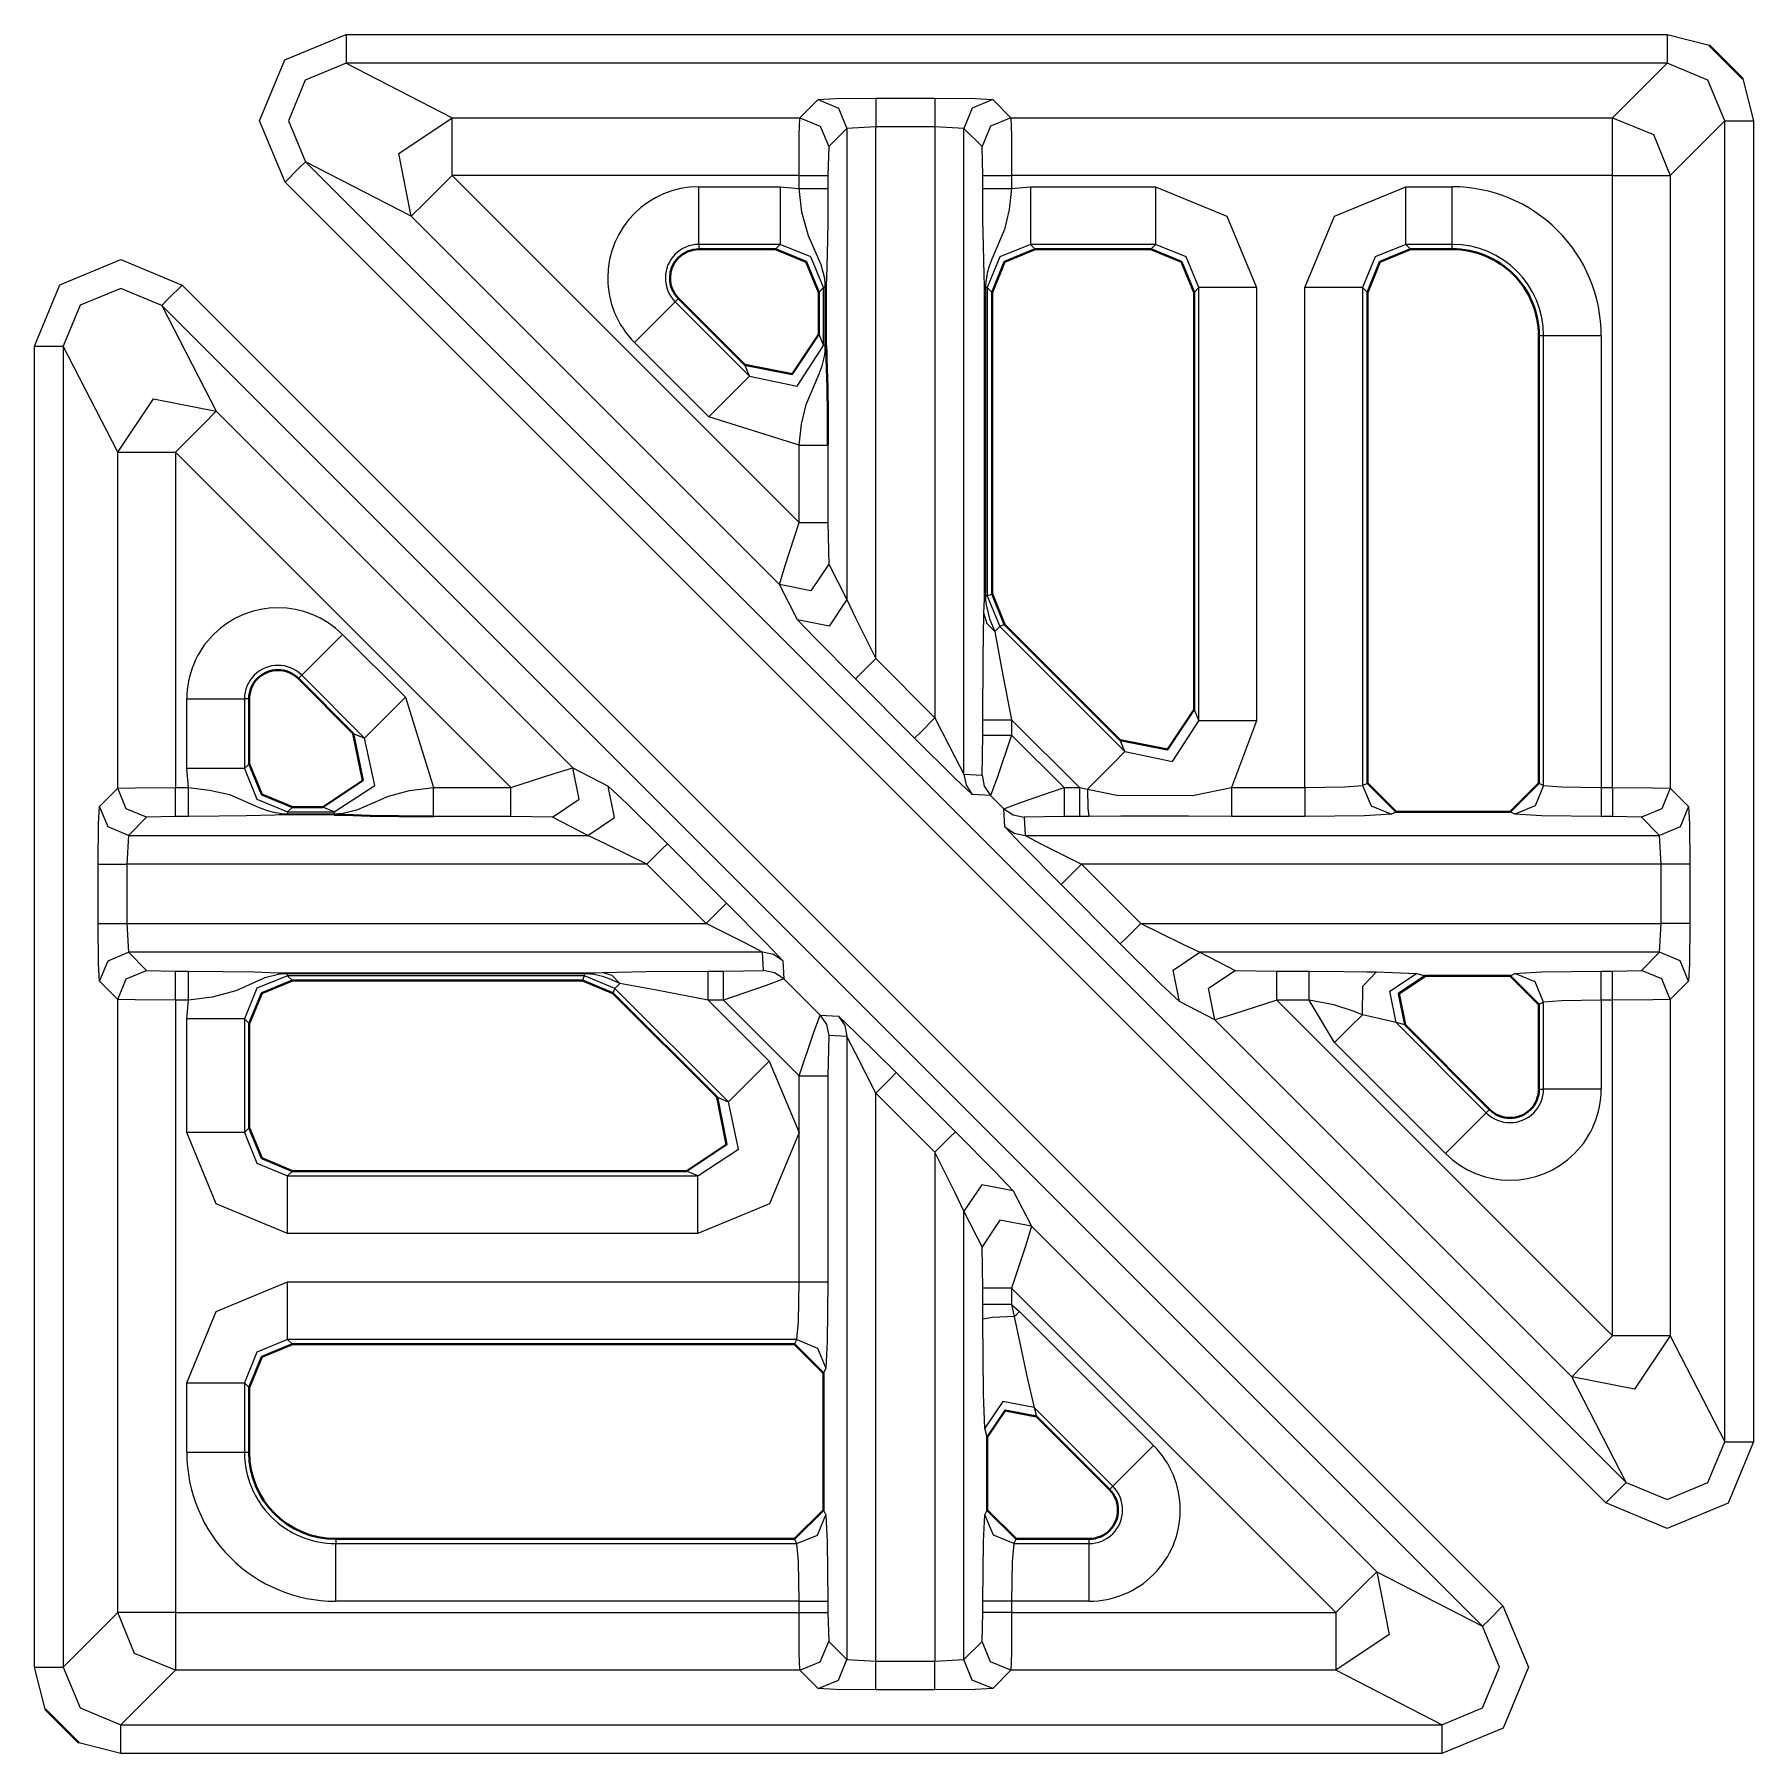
# Model space of a CAD drawing. Header units: millimetres. Extents: x 0 to 2941, y -405 to 1422.
# Drawn here: x 451.78 to 481.55, y 488.2 to 517.98 of the extents above; entities that cross this region are included whole.
import ezdxf

# ---------------------------------------------------------------- set-up
doc = ezdxf.new("R2010")
doc.units = ezdxf.units.MM
doc.layers.add('FINE', color=9, linetype='Continuous')
doc.layers.add('OUTLINE', color=7, linetype='Continuous')

msp = doc.modelspace()

# ---------------------------------------------------------------- linework, layer by layer
at = {"layer": 'FINE', "lineweight": 9}
for p, q in [((457.18, 517.477), (459.013, 516.534)), ((480.054, 517.477), (457.18, 517.477)), ((479.11, 516.534), (480.054, 517.477)), ((481.366, 517.205), (481.553, 516.478)), ((466.351, 516.874), (467.376, 516.874)), ((465.036, 516.534), (465.351, 516.849)), ((468.376, 516.849), (468.691, 516.534)), ((459.013, 516.534), (465.036, 516.534)), ((465.851, 516.349), (465.536, 516.034)), ((466.351, 516.375), (465.851, 516.349)), ((465.851, 516.349), (465.851, 508.192)), ((466.351, 507.169), (466.351, 516.375)), ((467.376, 516.375), (466.351, 516.375)), ((467.376, 516.375), (467.376, 506.143)), ((467.876, 516.349), (467.376, 516.375)), ((467.876, 505.167), (467.876, 516.349)), ((468.691, 516.534), (479.11, 516.534)), ((481.054, 516.478), (480.11, 515.534)), ((481.054, 493.604), (481.054, 516.478)), ((465.536, 516.034), (465.523, 515.534)), ((456.474, 515.77), (479.347, 492.898)), ((458.306, 514.827), (456.474, 515.77)), ((459.013, 515.534), (465.023, 509.524)), ((465.023, 515.534), (459.013, 515.534)), ((465.023, 515.308), (465.023, 515.534)), ((465.523, 515.534), (465.523, 515.308)), ((468.204, 515.308), (468.204, 515.534)), ((479.11, 515.534), (468.704, 515.534)), ((468.704, 515.534), (468.704, 515.308)), ((479.11, 504.934), (479.11, 515.534)), ((463.288, 515.338), (464.696, 515.338)), ((464.696, 515.338), (465.023, 515.308)), ((468.704, 515.308), (469.031, 515.338)), ((469.031, 515.338), (471.196, 515.338)), ((475.531, 515.338), (476.335, 515.338)), ((464.682, 508.451), (458.306, 514.827)), ((464.696, 514.34), (463.288, 514.34)), ((463.288, 514.34), (463.288, 514.259)), ((464.615, 514.259), (464.696, 514.34)), ((469.031, 514.34), (469.113, 514.259)), ((471.196, 514.34), (469.031, 514.34)), ((471.115, 514.259), (471.196, 514.34)), ((475.531, 514.34), (475.613, 514.259)), ((476.335, 514.34), (475.531, 514.34)), ((476.335, 514.259), (476.335, 514.34)), ((462.935, 513.405), (462.877, 513.347)), ((462.877, 513.347), (464.166, 512.058)), ((465.445, 513.591), (465.364, 513.51)), ((465.477, 512.588), (465.477, 513.591)), ((465.494, 513.591), (465.494, 512.588)), ((468.233, 508.252), (468.233, 513.591)), ((468.25, 513.591), (468.25, 508.252)), ((468.364, 513.51), (468.282, 513.591)), ((471.945, 513.591), (471.864, 513.51)), ((471.945, 506.088), (471.945, 513.591)), ((472.943, 513.591), (472.943, 506.088)), ((474.782, 513.591), (474.782, 504.971)), ((474.864, 513.51), (474.782, 513.591)), ((453.987, 513.283), (454.93, 511.451)), ((476.859, 490.41), (453.987, 513.283)), ((465.364, 512.784), (465.445, 512.588)), ((478.915, 512.758), (478.915, 504.934)), ((452.28, 512.577), (452.28, 489.703)), ((453.223, 510.744), (452.28, 512.577)), ((463.46, 511.352), (462.171, 512.641)), ((464.166, 512.058), (464.085, 512.255)), ((454.93, 511.451), (461.106, 505.275)), ((465.023, 510.865), (463.46, 511.352)), ((453.223, 504.921), (453.223, 510.744)), ((465.023, 509.524), (465.023, 510.865)), ((465.523, 510.865), (465.523, 509.524)), ((465.523, 509.524), (465.536, 508.805)), ((465.536, 508.805), (465.851, 508.192)), ((464.998, 507.839), (464.682, 508.451)), ((468.282, 508.252), (468.502, 507.723)), ((468.583, 507.757), (468.502, 507.723)), ((468.502, 507.723), (470.666, 505.558)), ((457.116, 507.586), (458.205, 506.497)), ((466.351, 507.169), (467.376, 506.143)), ((456.41, 506.88), (456.352, 506.822)), ((457.499, 505.791), (456.41, 506.88)), ((467.023, 505.789), (465.997, 506.815)), ((454.419, 505.261), (454.419, 506.469)), ((458.205, 506.497), (458.692, 504.934)), ((471.864, 506.284), (471.945, 506.088)), ((457.302, 505.872), (457.499, 505.791)), ((469.878, 504.934), (468.704, 506.108)), ((468.704, 506.108), (468.704, 505.843)), ((468.704, 505.843), (469.613, 504.934)), ((470.666, 505.558), (470.585, 505.755)), ((454.449, 504.934), (454.419, 505.261)), ((455.417, 505.261), (455.498, 505.342)), ((461.106, 505.275), (461.718, 504.959)), ((474.782, 504.971), (474.864, 505.012)), ((452.908, 504.606), (453.223, 504.921)), ((468.338, 504.796), (468.023, 504.814)), ((468.566, 504.568), (468.338, 504.796)), ((469.613, 504.934), (469.878, 504.934)), ((469.878, 504.934), (470.015, 504.907)), ((478.915, 504.934), (479.11, 504.934)), ((456.248, 504.593), (456.166, 504.512)), ((456.166, 504.48), (456.969, 504.48)), ((456.969, 504.463), (456.166, 504.463)), ((456.969, 504.512), (456.773, 504.593)), ((460.033, 504.434), (458.692, 504.434)), ((460.752, 504.421), (460.033, 504.434)), ((468.584, 504.252), (468.566, 504.568)), ((469.613, 504.434), (468.919, 504.421)), ((469.878, 504.434), (469.613, 504.434)), ((470.042, 504.434), (469.878, 504.434)), ((473.784, 504.434), (472.514, 504.434)), ((475.364, 504.512), (475.282, 504.472)), ((477.417, 504.472), (477.335, 504.512)), ((479.11, 504.434), (478.915, 504.434)), ((479.61, 504.422), (479.11, 504.434)), ((479.925, 504.106), (479.61, 504.422)), ((479.951, 503.606), (479.925, 504.106)), ((462.742, 503.96), (463.768, 502.934)), ((452.883, 502.581), (452.883, 503.606)), ((463.414, 502.581), (462.388, 503.606)), ((479.951, 503.606), (469.913, 503.606)), ((469.913, 503.606), (470.939, 502.581)), ((480.451, 503.606), (480.451, 502.581)), ((470.585, 502.227), (469.559, 503.253)), ((453.382, 502.581), (463.414, 502.581)), ((453.382, 502.581), (453.408, 502.081)), ((479.925, 502.081), (479.951, 502.581)), ((464.408, 501.766), (464.39, 502.081)), ((471.962, 502.081), (472.575, 501.766)), ((479.925, 502.081), (471.962, 502.081)), ((479.61, 501.765), (479.925, 502.081)), ((456.166, 501.724), (461.305, 501.724)), ((461.305, 501.707), (456.166, 501.707)), ((463.449, 501.753), (463.714, 501.753)), ((463.714, 501.753), (464.408, 501.766)), ((464.743, 501.934), (464.761, 501.619)), ((472.575, 501.766), (473.295, 501.753)), ((473.295, 501.753), (473.856, 501.753)), ((475.021, 501.742), (475.715, 501.715)), ((475.715, 501.715), (475.872, 501.674)), ((477.335, 501.674), (477.417, 501.715)), ((478.915, 501.753), (479.11, 501.753)), ((479.11, 501.753), (479.61, 501.765)), ((461.305, 501.675), (456.166, 501.675)), ((456.166, 501.675), (456.248, 501.593)), ((461.271, 501.593), (461.305, 501.675)), ((461.834, 501.455), (461.305, 501.675)), ((461.834, 501.455), (461.8, 501.374)), ((463.799, 499.491), (461.834, 501.455)), ((464.761, 501.619), (465.389, 500.991)), ((480.425, 501.581), (480.11, 501.266)), ((454.419, 500.926), (454.449, 501.253)), ((463.449, 501.253), (464.505, 500.197)), ((463.714, 501.253), (463.449, 501.253)), ((465.023, 499.944), (463.714, 501.253)), ((472.221, 500.912), (471.609, 501.227)), ((474.295, 500.517), (473.856, 501.253)), ((477.916, 501.216), (477.835, 501.175)), ((477.916, 499.712), (477.916, 501.216)), ((478.915, 501.253), (478.915, 499.712)), ((479.11, 501.253), (478.915, 501.253)), ((479.11, 495.437), (479.11, 501.253)), ((480.11, 501.266), (480.11, 495.437)), ((454.419, 498.961), (454.419, 500.926)), ((465.389, 500.991), (465.704, 500.973)), ((478.403, 494.73), (472.221, 500.912)), ((475.362, 500.863), (474.779, 501)), ((465.536, 500.638), (465.523, 499.944)), ((465.851, 500.62), (465.536, 500.638)), ((465.851, 500.62), (465.851, 489.832)), ((476.217, 498.595), (474.295, 500.517)), ((465.023, 496.373), (465.023, 499.944)), ((465.523, 499.944), (465.523, 496.373)), ((466.704, 499.998), (467.73, 498.972)), ((466.351, 489.806), (466.351, 499.644)), ((467.376, 498.618), (466.351, 499.644)), ((477.835, 499.712), (477.916, 499.712)), ((463.602, 499.572), (463.799, 499.491)), ((455.417, 498.961), (455.498, 499.042)), ((467.376, 498.618), (467.376, 489.806)), ((456.248, 498.293), (456.166, 498.212)), ((456.166, 498.212), (463.269, 498.212)), ((463.269, 498.212), (463.073, 498.293)), ((468.191, 496.982), (467.876, 497.595)), ((467.876, 489.832), (467.876, 497.595)), ((463.269, 497.213), (456.166, 497.213)), ((468.204, 496.263), (468.191, 496.982)), ((456.166, 496.373), (465.023, 496.373)), ((468.204, 495.984), (468.204, 496.263)), ((474.32, 490.647), (468.704, 496.263)), ((468.704, 496.263), (468.704, 495.984)), ((468.205, 495.726), (468.204, 495.984)), ((468.704, 495.984), (468.75, 495.771)), ((468.704, 495.984), (468.84, 495.862)), ((468.84, 495.862), (471.162, 493.54)), ((480.11, 495.437), (481.054, 493.604)), ((456.166, 495.375), (456.248, 495.293)), ((464.986, 495.375), (456.166, 495.375)), ((464.945, 495.293), (464.986, 495.375)), ((465.486, 494.876), (465.445, 494.793)), ((454.419, 493.422), (454.419, 494.626)), ((479.347, 492.898), (478.403, 494.73)), ((468.282, 493.685), (468.242, 493.842)), ((470.399, 492.776), (470.456, 492.833)), ((465.445, 492.422), (465.486, 492.34)), ((468.242, 492.34), (468.282, 492.422)), ((456.998, 491.922), (456.998, 491.841)), ((464.986, 491.841), (464.945, 491.922)), ((456.998, 491.841), (464.986, 491.841)), ((465.023, 490.842), (456.998, 490.842)), ((465.523, 490.842), (465.523, 490.647)), ((468.204, 490.647), (468.204, 490.842)), ((470.045, 490.842), (468.704, 490.842)), ((452.28, 489.703), (453.223, 490.647)), ((465.523, 490.647), (465.536, 490.147)), ((468.192, 490.147), (468.204, 490.647)), ((465.536, 490.147), (465.851, 489.832)), ((467.876, 489.832), (468.192, 490.147)), ((465.851, 489.832), (466.351, 489.806)), ((466.351, 489.806), (467.376, 489.806)), ((467.376, 489.806), (467.876, 489.832)), ((454.223, 489.647), (453.279, 488.704)), ((465.036, 489.647), (454.223, 489.647)), ((465.351, 489.332), (465.036, 489.647)), ((468.691, 489.647), (468.376, 489.332)), ((474.32, 489.647), (468.691, 489.647)), ((467.376, 489.306), (466.351, 489.306)), ((453.279, 488.204), (452.552, 488.391))]:
    msp.add_line(p, q, dxfattribs=at)
for points in [[(456.12, 515.417), (455.68, 516.478), (456.119, 517.538), (457.18, 517.977)], [(457.18, 517.977), (457.18, 517.628), (457.18, 517.477)], [(457.18, 517.977), (480.054, 517.977), (480.781, 517.789)], [(480.054, 517.977), (480.054, 517.628), (480.054, 517.477)], [(457.18, 517.477), (456.472, 517.185), (456.179, 516.478), (456.474, 515.77)], [(481.054, 516.478), (480.761, 517.185), (480.054, 517.477)], [(465.351, 516.849), (465.653, 516.867), (466.351, 516.874)], [(466.351, 516.874), (466.351, 516.723), (466.351, 516.375)], [(467.376, 516.874), (467.376, 516.723), (467.376, 516.375)], [(467.376, 516.874), (468.074, 516.867), (468.376, 516.849)], [(465.351, 516.849), (465.704, 516.702), (465.851, 516.349)], [(468.376, 516.849), (468.023, 516.702), (467.876, 516.349)], [(481.553, 516.478), (481.553, 493.604), (481.114, 492.543), (480.054, 492.104), (478.993, 492.544), (456.12, 515.417)], [(458.306, 514.827), (458.091, 515.916), (459.013, 516.534)], [(459.013, 515.534), (459.013, 516.232), (459.013, 516.534)], [(465.023, 515.534), (465.027, 516.232), (465.036, 516.534)], [(465.036, 516.534), (465.389, 516.387), (465.536, 516.034)], [(468.204, 515.534), (468.192, 516.034), (467.876, 516.349)], [(468.691, 516.534), (468.338, 516.387), (468.192, 516.034)], [(468.691, 516.534), (468.7, 516.232), (468.704, 515.534)], [(479.11, 515.534), (479.11, 516.232), (479.11, 516.534)], [(479.11, 516.534), (479.817, 516.241), (480.11, 515.534)], [(481.054, 516.478), (481.205, 516.478), (481.553, 516.478)], [(456.12, 515.417), (456.368, 515.665), (456.474, 515.77)], [(458.306, 514.827), (458.518, 515.039), (459.013, 515.534)], [(465.023, 515.534), (465.372, 515.534), (465.523, 515.534)], [(468.204, 515.534), (468.355, 515.534), (468.704, 515.534)], [(479.11, 515.534), (479.808, 515.534), (480.11, 515.534)], [(480.11, 515.534), (480.11, 504.921), (480.425, 504.606)], [(463.288, 514.34), (463.288, 514.65), (463.288, 515.338)], [(464.696, 515.338), (464.696, 514.65), (464.696, 514.34)], [(465.023, 515.308), (465.372, 515.308), (465.523, 515.308)], [(465.477, 513.591), (465.475, 513.661), (465.466, 513.748), (465.406, 513.987), (465.184, 514.487), (465.073, 514.901), (465.023, 515.308)], [(465.523, 515.308), (465.52, 514.716), (465.51, 514.168), (465.497, 513.76), (465.494, 513.652), (465.494, 513.618), (465.494, 513.591)], [(468.204, 515.308), (468.355, 515.308), (468.704, 515.308)], [(468.233, 513.591), (468.233, 513.603), (468.233, 513.63), (468.232, 513.69), (468.23, 513.739), (468.228, 513.813), (468.214, 514.307), (468.207, 514.778), (468.204, 515.308)], [(468.704, 515.308), (468.661, 514.944), (468.583, 514.601), (468.358, 514.083), (468.307, 513.946), (468.278, 513.84), (468.255, 513.694), (468.251, 513.624), (468.25, 513.591)], [(469.031, 515.338), (469.031, 514.65), (469.031, 514.34)], [(471.196, 515.338), (471.196, 514.65), (471.196, 514.34)], [(471.196, 515.338), (472.432, 514.827), (472.943, 513.591)], [(473.784, 504.934), (473.784, 513.591), (474.295, 514.827), (475.531, 515.338)], [(475.531, 514.34), (475.531, 514.65), (475.531, 515.338)], [(476.335, 514.34), (476.335, 514.65), (476.335, 515.338)], [(465.445, 513.591), (465.227, 514.122), (464.696, 514.34)], [(469.031, 514.34), (468.5, 514.122), (468.282, 513.591)], [(471.945, 513.591), (471.727, 514.122), (471.196, 514.34)], [(475.531, 514.34), (475, 514.122), (474.782, 513.591)], [(451.78, 512.577), (452.219, 513.638), (453.279, 514.077), (454.34, 513.637)], [(454.34, 513.637), (477.213, 490.764), (477.653, 489.703), (477.214, 488.643), (476.153, 488.204), (453.279, 488.204)], [(453.987, 513.283), (454.092, 513.389), (454.34, 513.637)], [(453.987, 513.283), (453.279, 513.577), (452.572, 513.285), (452.28, 512.577)], [(462.877, 513.347), (462.658, 513.128), (462.171, 512.641)], [(465.477, 512.588), (465.456, 512.588), (465.445, 512.588), (465.445, 513.591)], [(465.477, 513.591), (465.456, 513.591), (465.445, 513.591)], [(465.477, 513.591), (465.489, 513.591), (465.494, 513.591)], [(468.233, 513.591), (468.238, 513.591), (468.25, 513.591)], [(468.282, 513.591), (468.271, 513.591), (468.25, 513.591)], [(468.282, 513.591), (468.282, 508.252), (468.364, 508.286)], [(472.943, 513.591), (472.255, 513.591), (471.945, 513.591)], [(474.782, 513.591), (474.472, 513.591), (473.784, 513.591)], [(477.835, 505.012), (477.916, 504.971), (477.916, 512.758), (477.835, 512.758)], [(478.915, 512.758), (478.226, 512.758), (477.916, 512.758)], [(451.78, 512.577), (452.129, 512.577), (452.28, 512.577)], [(451.968, 488.976), (451.78, 489.703), (451.78, 512.577)], [(464.166, 512.058), (464.988, 511.883), (465.445, 512.588)], [(465.023, 510.865), (465.065, 511.228), (465.143, 511.57), (465.373, 512.098), (465.423, 512.237), (465.461, 512.397), (465.472, 512.479), (465.476, 512.551), (465.477, 512.588)], [(465.477, 512.588), (465.489, 512.588), (465.494, 512.588)], [(464.166, 512.058), (463.947, 511.839), (463.46, 511.352)], [(453.223, 510.744), (453.841, 511.666), (454.93, 511.451)], [(454.93, 511.451), (454.719, 511.239), (454.223, 510.744)], [(453.223, 510.744), (453.525, 510.744), (454.223, 510.744)], [(458.692, 504.934), (460.033, 504.934), (454.223, 510.744), (454.223, 504.934), (454.449, 504.934)], [(465.023, 510.865), (465.372, 510.865), (465.523, 510.865)], [(464.682, 508.451), (464.779, 508.778), (465.023, 509.524)], [(465.023, 509.524), (465.372, 509.524), (465.523, 509.524)], [(465.536, 508.805), (465.227, 508.343), (464.682, 508.451)], [(468.225, 507.946), (468.23, 508.085), (468.233, 508.192), (468.233, 508.226), (468.233, 508.252)], [(468.233, 508.252), (468.238, 508.252), (468.25, 508.252)], [(468.282, 508.252), (468.271, 508.252), (468.25, 508.252)], [(468.25, 508.252), (468.252, 508.182), (468.261, 508.096), (468.321, 507.858), (468.415, 507.636)], [(465.851, 508.192), (465.542, 507.731), (464.998, 507.839)], [(465.851, 508.192), (466.002, 507.874), (466.351, 507.169)], [(468.204, 506.108), (468.21, 507.182), (468.225, 507.946)], [(468.225, 507.946), (468.276, 507.774), (468.415, 507.636)], [(465.997, 506.815), (465.299, 507.52), (464.998, 507.839)], [(468.502, 507.723), (468.475, 507.697), (468.415, 507.636)], [(457.116, 507.586), (456.629, 507.099), (456.41, 506.88)], [(468.415, 507.636), (468.53, 507.002), (468.704, 506.108)], [(466.351, 507.169), (466.103, 506.921), (465.997, 506.815)], [(454.419, 506.469), (455.107, 506.469), (455.417, 506.469)], [(455.498, 506.469), (455.417, 506.469), (455.417, 505.261)], [(458.205, 506.497), (457.718, 506.01), (457.499, 505.791)], [(467.376, 506.143), (467.129, 505.895), (467.023, 505.789)], [(467.376, 506.143), (467.725, 505.452), (467.876, 505.167)], [(467.876, 505.167), (468.191, 505.149), (468.204, 505.843), (468.204, 506.108)], [(468.204, 506.108), (468.355, 506.108), (468.704, 506.108)], [(470.666, 505.558), (471.488, 505.383), (471.945, 506.088)], [(472.943, 506.088), (472.255, 506.088), (471.945, 506.088)], [(472.943, 506.088), (472.514, 504.934), (473.784, 504.934)], [(456.969, 504.512), (457.674, 504.969), (457.499, 505.791)], [(468.023, 504.814), (467.721, 505.099), (467.023, 505.789)], [(468.204, 505.843), (468.355, 505.843), (468.704, 505.843)], [(468.704, 505.843), (468.453, 505.104), (468.338, 504.796)], [(470.666, 505.558), (470.466, 505.358), (470.015, 504.907)], [(455.417, 505.261), (455.107, 505.261), (454.419, 505.261)], [(455.417, 505.261), (455.635, 504.73), (456.166, 504.512)], [(460.033, 504.934), (460.78, 505.178), (461.106, 505.275)], [(460.752, 504.421), (461.214, 504.73), (461.106, 505.275)], [(467.876, 505.167), (467.914, 504.976), (468.023, 504.814)], [(468.191, 505.149), (468.23, 504.958), (468.338, 504.796)], [(473.784, 504.934), (474.472, 504.945), (474.782, 504.971)], [(474.782, 504.971), (474.929, 504.618), (475.282, 504.472)], [(477.916, 504.971), (477.769, 504.618), (477.417, 504.472)], [(477.916, 504.971), (478.226, 504.945), (478.915, 504.934)], [(453.223, 504.921), (453.525, 504.93), (454.223, 504.934)], [(453.723, 504.422), (453.37, 504.568), (453.223, 504.921)], [(454.223, 504.434), (454.223, 504.585), (454.223, 504.934)], [(454.449, 504.434), (454.449, 504.585), (454.449, 504.934)], [(454.449, 504.934), (454.813, 504.891), (455.156, 504.813), (455.674, 504.588), (455.811, 504.537), (455.918, 504.508), (456.063, 504.485), (456.133, 504.48), (456.166, 504.48)], [(456.166, 504.512), (456.969, 504.512), (456.969, 504.501), (456.969, 504.48), (457.041, 504.482), (457.13, 504.491), (457.381, 504.554), (457.91, 504.787), (458.275, 504.883), (458.692, 504.934)], [(458.692, 504.434), (458.692, 504.585), (458.692, 504.934)], [(460.033, 504.434), (460.033, 504.585), (460.033, 504.934)], [(461.365, 504.106), (461.826, 504.415), (461.718, 504.959)], [(461.718, 504.959), (462.037, 504.658), (462.742, 503.96)], [(468.566, 504.568), (468.874, 504.683), (469.613, 504.934)], [(469.613, 504.934), (469.613, 504.585), (469.613, 504.434)], [(469.878, 504.934), (469.878, 504.585), (469.878, 504.434)], [(470.015, 504.907), (470.526, 504.803), (471.834, 504.796), (472.514, 504.934)], [(470.015, 504.907), (470.024, 504.575), (470.042, 504.434)], [(472.514, 504.934), (472.514, 504.585), (472.514, 504.434)], [(473.784, 504.934), (473.784, 504.585), (473.784, 504.434)], [(478.915, 504.934), (478.915, 504.585), (478.915, 504.434)], [(479.11, 504.934), (479.11, 504.585), (479.11, 504.434)], [(479.11, 504.934), (479.808, 504.93), (480.11, 504.921)], [(480.11, 504.921), (479.963, 504.568), (479.61, 504.422)], [(452.883, 503.606), (452.89, 504.304), (452.908, 504.606)], [(453.408, 504.106), (453.055, 504.253), (452.908, 504.606)], [(453.723, 504.422), (453.408, 504.106), (453.382, 503.606)], [(453.408, 504.106), (461.365, 504.106), (460.752, 504.421)], [(454.449, 504.434), (454.223, 504.434), (453.723, 504.422)], [(456.166, 504.463), (456.153, 504.463), (456.126, 504.463), (456.067, 504.462), (456.018, 504.46), (455.944, 504.458), (455.45, 504.443), (454.979, 504.437), (454.449, 504.434)], [(456.166, 504.512), (456.166, 504.501), (456.166, 504.48)], [(456.166, 504.463), (456.166, 504.468), (456.166, 504.48)], [(456.969, 504.463), (456.969, 504.468), (456.969, 504.48)], [(468.566, 504.568), (468.728, 504.459), (468.919, 504.421)], [(468.919, 504.421), (468.937, 504.106), (479.925, 504.106)], [(472.514, 504.434), (471.764, 504.436), (470.596, 504.436), (470.042, 504.434)], [(475.282, 504.472), (474.816, 504.445), (473.784, 504.434)], [(478.915, 504.434), (477.882, 504.445), (477.417, 504.472)], [(480.425, 504.606), (480.279, 504.253), (479.925, 504.106)], [(480.425, 504.606), (480.443, 504.304), (480.451, 503.606)], [(462.388, 503.606), (461.684, 503.955), (461.365, 504.106)], [(468.584, 504.252), (468.746, 504.144), (468.937, 504.106)], [(469.559, 503.253), (468.869, 503.951), (468.584, 504.252)], [(468.937, 504.106), (469.222, 503.955), (469.913, 503.606)], [(462.388, 503.606), (462.636, 503.854), (462.742, 503.96)], [(452.883, 503.606), (453.034, 503.606), (453.382, 503.606)], [(462.388, 503.606), (453.382, 503.606), (453.382, 502.581)], [(469.559, 503.253), (469.665, 503.359), (469.913, 503.606)], [(470.939, 502.581), (479.951, 502.581), (479.951, 503.606)], [(480.451, 503.606), (480.3, 503.606), (479.951, 503.606)], [(463.414, 502.581), (463.662, 502.828), (463.768, 502.934)], [(463.768, 502.934), (464.458, 502.236), (464.743, 501.934)], [(452.883, 502.581), (453.034, 502.581), (453.382, 502.581)], [(452.908, 501.581), (452.89, 501.883), (452.883, 502.581)], [(464.39, 502.081), (464.105, 502.232), (463.414, 502.581)], [(470.585, 502.227), (470.691, 502.333), (470.939, 502.581)], [(470.939, 502.581), (471.644, 502.232), (471.962, 502.081)], [(480.451, 502.581), (480.3, 502.581), (479.951, 502.581)], [(480.451, 502.581), (480.443, 501.883), (480.425, 501.581)], [(452.908, 501.581), (453.055, 501.934), (453.408, 502.081)], [(464.39, 502.081), (453.408, 502.081), (453.723, 501.765), (454.223, 501.753)], [(464.743, 501.934), (464.581, 502.043), (464.39, 502.081)], [(471.609, 501.227), (471.29, 501.529), (470.585, 502.227)], [(471.609, 501.227), (471.501, 501.772), (471.962, 502.081)], [(480.425, 501.581), (480.279, 501.934), (479.925, 502.081)], [(453.223, 501.266), (453.37, 501.619), (453.723, 501.765)], [(454.223, 501.253), (454.223, 501.602), (454.223, 501.753)], [(454.223, 501.753), (454.449, 501.753), (455.041, 501.75), (455.589, 501.74), (455.997, 501.728), (456.105, 501.724), (456.139, 501.724), (456.166, 501.724)], [(454.449, 501.253), (454.449, 501.602), (454.449, 501.753)], [(456.166, 501.707), (456.096, 501.705), (456.009, 501.696), (455.77, 501.636), (455.27, 501.414), (454.856, 501.303), (454.449, 501.253)], [(456.166, 501.707), (456.166, 501.719), (456.166, 501.724)], [(456.166, 501.675), (456.166, 501.686), (456.166, 501.707)], [(461.305, 501.724), (461.313, 501.724), (461.339, 501.724), (461.369, 501.724), (461.436, 501.726), (461.5, 501.728), (461.611, 501.732)], [(461.305, 501.707), (461.305, 501.719), (461.305, 501.724)], [(461.921, 501.542), (461.752, 501.617), (461.626, 501.66), (461.471, 501.694), (461.395, 501.703), (461.326, 501.707), (461.305, 501.707)], [(461.305, 501.675), (461.305, 501.686), (461.305, 501.707)], [(461.611, 501.732), (462.375, 501.747), (463.449, 501.753)], [(461.921, 501.542), (461.783, 501.681), (461.611, 501.732)], [(463.449, 501.253), (463.449, 501.602), (463.449, 501.753)], [(463.714, 501.253), (463.714, 501.602), (463.714, 501.753)], [(464.761, 501.619), (464.599, 501.728), (464.408, 501.766)], [(472.221, 500.912), (472.113, 501.457), (472.575, 501.766)], [(473.295, 501.253), (473.295, 501.602), (473.295, 501.753)], [(473.856, 501.253), (473.856, 501.602), (473.856, 501.753)], [(473.856, 501.753), (474.455, 501.75), (474.857, 501.745), (475.021, 501.742)], [(474.779, 501), (474.787, 501.492), (475.021, 501.742)], [(475.362, 500.863), (475.256, 501.407), (475.715, 501.715)], [(477.417, 501.715), (477.882, 501.742), (478.915, 501.753)], [(477.916, 501.216), (477.769, 501.569), (477.417, 501.715)], [(478.915, 501.253), (478.915, 501.602), (478.915, 501.753)], [(479.11, 501.253), (479.11, 501.602), (479.11, 501.753)], [(480.11, 501.266), (479.963, 501.619), (479.61, 501.765)], [(453.223, 490.647), (453.223, 501.266), (452.908, 501.581)], [(456.166, 501.675), (455.635, 501.457), (455.417, 500.926)], [(461.921, 501.542), (461.86, 501.482), (461.834, 501.455)], [(463.449, 501.253), (462.555, 501.427), (461.921, 501.542)], [(464.761, 501.619), (464.453, 501.504), (463.714, 501.253)], [(454.223, 501.253), (453.525, 501.257), (453.223, 501.266)], [(454.449, 501.253), (454.223, 501.253), (454.223, 490.647)], [(473.295, 501.253), (472.547, 501.009), (472.221, 500.912)], [(473.856, 501.253), (473.295, 501.253), (479.11, 495.437)], [(474.295, 500.517), (474.556, 500.777), (474.779, 501), (474.616, 501.064), (474.286, 501.171), (473.856, 501.253)], [(478.915, 501.253), (478.226, 501.242), (477.916, 501.216)], [(480.11, 501.266), (479.808, 501.257), (479.11, 501.253)], [(455.417, 500.926), (455.107, 500.926), (454.419, 500.926)], [(455.498, 500.845), (455.417, 500.926), (455.417, 498.961)], [(465.023, 499.944), (465.275, 500.683), (465.389, 500.991)], [(465.389, 500.991), (465.498, 500.829), (465.536, 500.638)], [(465.704, 500.973), (465.813, 500.811), (465.851, 500.62)], [(465.704, 500.973), (466.006, 500.688), (466.704, 499.998)], [(475.518, 500.822), (475.362, 500.863), (476.924, 499.301), (476.981, 499.358)], [(466.351, 499.644), (466.002, 500.335), (465.851, 500.62)], [(464.505, 500.197), (465.022, 498.958), (464.51, 497.724), (463.269, 497.213)], [(464.505, 500.197), (464.018, 499.71), (463.799, 499.491)], [(465.023, 499.944), (465.372, 499.944), (465.523, 499.944)], [(466.704, 499.998), (466.598, 499.892), (466.351, 499.644)], [(478.915, 499.712), (478.226, 499.712), (477.916, 499.712)], [(463.269, 498.212), (463.974, 498.669), (463.799, 499.491)], [(476.217, 498.595), (476.704, 499.082), (476.924, 499.301)], [(455.417, 498.961), (455.107, 498.961), (454.419, 498.961)], [(456.166, 497.213), (454.93, 497.725), (454.419, 498.961)], [(455.417, 498.961), (455.635, 498.43), (456.166, 498.212)], [(467.73, 498.972), (467.624, 498.866), (467.376, 498.618)], [(467.73, 498.972), (468.428, 498.267), (468.73, 497.948)], [(467.876, 497.595), (467.725, 497.913), (467.376, 498.618)], [(456.166, 497.213), (456.166, 497.902), (456.166, 498.212)], [(463.269, 497.213), (463.269, 497.902), (463.269, 498.212)], [(468.73, 497.948), (468.185, 498.056), (467.876, 497.595)], [(468.73, 497.948), (469.045, 497.336), (475.027, 491.354), (476.859, 490.41)], [(469.045, 497.336), (468.5, 497.443), (468.191, 496.982)], [(469.045, 497.336), (468.948, 497.009), (468.704, 496.263)], [(454.419, 494.626), (454.93, 495.862), (456.166, 496.373)], [(456.166, 495.375), (456.166, 495.685), (456.166, 496.373)], [(464.986, 495.375), (465.012, 495.685), (465.023, 496.373)], [(465.023, 496.373), (465.372, 496.373), (465.523, 496.373)], [(465.523, 496.373), (465.512, 495.341), (465.486, 494.876)], [(468.704, 496.263), (468.355, 496.263), (468.204, 496.263)], [(468.704, 495.984), (468.355, 495.984), (468.204, 495.984)], [(468.75, 495.771), (468.372, 495.759), (468.205, 495.726)], [(468.75, 495.771), (468.795, 495.816), (468.84, 495.862)], [(468.75, 495.771), (468.976, 494.688), (469.094, 494.195)], [(468.242, 493.842), (468.217, 494.429), (468.205, 495.726)], [(478.403, 494.73), (478.615, 494.942), (479.11, 495.437)], [(480.11, 495.437), (479.492, 494.515), (478.403, 494.73)], [(480.11, 495.437), (479.808, 495.437), (479.11, 495.437)], [(456.166, 495.375), (455.635, 495.157), (455.417, 494.626)], [(464.986, 495.375), (465.339, 495.228), (465.486, 494.876)], [(454.419, 494.626), (455.107, 494.626), (455.417, 494.626)], [(455.498, 494.545), (455.417, 494.626), (455.417, 493.422), (455.498, 493.422)], [(469.094, 494.195), (468.55, 494.301), (468.242, 493.842)], [(470.456, 492.833), (469.094, 494.195), (469.135, 494.039)], [(454.419, 493.422), (455.107, 493.422), (455.417, 493.422)], [(470.456, 492.833), (470.675, 493.053), (471.162, 493.54)], [(479.347, 492.898), (480.054, 492.604), (480.761, 492.896), (481.054, 493.604)], [(481.054, 493.604), (481.205, 493.604), (481.553, 493.604)], [(479.347, 492.898), (479.241, 492.792), (478.993, 492.544)], [(464.986, 491.841), (465.339, 491.988), (465.486, 492.34)], [(465.486, 492.34), (465.512, 491.875), (465.523, 490.842)], [(468.204, 490.842), (468.215, 491.875), (468.242, 492.34)], [(468.741, 491.841), (468.388, 491.988), (468.242, 492.34)], [(468.782, 491.922), (468.741, 491.841), (470.045, 491.841), (470.045, 491.922)], [(456.998, 490.842), (456.998, 491.531), (456.998, 491.841)], [(465.023, 490.842), (465.012, 491.531), (464.986, 491.841)], [(468.741, 491.841), (468.715, 491.531), (468.704, 490.842)], [(470.045, 490.842), (470.045, 491.531), (470.045, 491.841)], [(475.027, 491.354), (474.815, 491.142), (474.32, 490.647)], [(475.027, 491.354), (475.242, 490.265), (474.32, 489.647)], [(454.223, 490.647), (465.023, 490.647), (465.023, 490.842)], [(465.023, 490.842), (465.372, 490.842), (465.523, 490.842)], [(468.704, 490.842), (468.355, 490.842), (468.204, 490.842)], [(468.704, 490.842), (468.704, 490.647), (474.32, 490.647)], [(476.859, 490.41), (476.965, 490.516), (477.213, 490.764)], [(454.223, 490.647), (453.525, 490.647), (453.223, 490.647)], [(454.223, 489.647), (453.516, 489.94), (453.223, 490.647)], [(454.223, 490.647), (454.223, 489.949), (454.223, 489.647)], [(465.023, 490.647), (465.372, 490.647), (465.523, 490.647)], [(465.036, 489.647), (465.027, 489.949), (465.023, 490.647)], [(468.704, 490.647), (468.355, 490.647), (468.204, 490.647)], [(468.704, 490.647), (468.7, 489.949), (468.691, 489.647)], [(474.32, 490.647), (474.32, 489.949), (474.32, 489.647)], [(476.153, 488.704), (476.861, 488.996), (477.154, 489.703), (476.859, 490.41)], [(465.036, 489.647), (465.389, 489.794), (465.536, 490.147)], [(468.691, 489.647), (468.338, 489.794), (468.192, 490.147)], [(465.351, 489.332), (465.704, 489.478), (465.851, 489.832)], [(466.351, 489.306), (466.351, 489.457), (466.351, 489.806)], [(467.376, 489.306), (467.376, 489.457), (467.376, 489.806)], [(468.376, 489.332), (468.023, 489.478), (467.876, 489.832)], [(451.78, 489.703), (452.129, 489.703), (452.28, 489.703)], [(452.28, 489.703), (452.572, 488.996), (453.279, 488.704)], [(453.279, 488.704), (476.153, 488.704), (474.32, 489.647)], [(466.351, 489.306), (465.653, 489.314), (465.351, 489.332)], [(468.376, 489.332), (468.074, 489.314), (467.376, 489.306)], [(453.279, 488.204), (453.279, 488.552), (453.279, 488.704)], [(476.153, 488.704), (476.153, 488.552), (476.153, 488.204)]]:
    msp.add_lwpolyline(points, dxfattribs=at)
for points in [[(463.288, 515.338, 0.41419), (461.708, 513.758, 0.198889), (462.171, 512.641)], [(478.915, 512.758, 0.414238), (476.335, 515.338)], [(463.288, 514.34, 0.414192), (462.707, 513.758, 0.198777), (462.877, 513.347)], [(477.916, 512.758, 0.414206), (476.335, 514.34)], [(457.116, 507.586, 0.414193), (454.881, 507.586, 0.19896), (454.419, 506.469)], [(456.41, 506.88, 0.414102), (455.588, 506.88, 0.199011), (455.417, 506.469)], [(476.217, 498.595, 0.414193), (478.452, 498.595, 0.19886), (478.915, 499.712)], [(476.924, 499.301, 0.414158), (477.746, 499.301, 0.199011), (477.916, 499.712)], [(454.419, 493.422, 0.414223), (456.998, 490.842)], [(455.417, 493.422, 0.414245), (456.998, 491.841)], [(470.045, 490.842, 0.41423), (471.625, 492.422, 0.198969), (471.162, 493.54)], [(470.045, 491.841, 0.414214), (470.626, 492.422, 0.198994), (470.456, 492.833)]]:
    msp.add_lwpolyline(points, format="xyb", dxfattribs=at)
at = {"layer": 'OUTLINE', "lineweight": 40}
for p, q in [((481.366, 517.205), (480.781, 517.789)), ((463.288, 514.259), (464.615, 514.259)), ((469.113, 514.259), (471.115, 514.259)), ((475.613, 514.259), (476.335, 514.259)), ((464.085, 512.255), (462.935, 513.405)), ((465.364, 512.784), (465.364, 513.51)), ((468.364, 508.286), (468.364, 513.51)), ((471.864, 506.284), (471.864, 513.51)), ((474.864, 505.012), (474.864, 513.51)), ((477.835, 505.012), (477.835, 512.758)), ((468.364, 508.286), (468.583, 507.757)), ((470.585, 505.755), (468.583, 507.757)), ((457.302, 505.872), (456.352, 506.822)), ((455.498, 505.342), (455.498, 506.469)), ((474.864, 505.012), (475.364, 504.512)), ((477.335, 504.512), (477.835, 505.012)), ((456.248, 504.593), (456.773, 504.593)), ((477.335, 504.512), (475.364, 504.512)), ((456.248, 501.593), (461.271, 501.593)), ((461.8, 501.374), (461.271, 501.593)), ((477.335, 501.674), (475.872, 501.674)), ((477.835, 501.175), (477.335, 501.674)), ((463.602, 499.572), (461.8, 501.374)), ((477.835, 499.712), (477.835, 501.175)), ((455.498, 499.042), (455.498, 500.845)), ((476.981, 499.358), (475.518, 500.822)), ((456.248, 498.293), (463.073, 498.293)), ((456.248, 495.293), (464.945, 495.293)), ((465.445, 494.793), (464.945, 495.293)), ((455.498, 493.422), (455.498, 494.545)), ((465.445, 492.422), (465.445, 494.793)), ((470.399, 492.776), (469.135, 494.039)), ((468.282, 492.422), (468.282, 493.685)), ((464.945, 491.922), (465.445, 492.422)), ((468.282, 492.422), (468.782, 491.922)), ((456.998, 491.922), (464.945, 491.922)), ((468.782, 491.922), (470.045, 491.922)), ((451.968, 488.976), (452.552, 488.391))]:
    msp.add_line(p, q, dxfattribs=at)
for points in [[(463.288, 514.259, 0.414188), (462.788, 513.758, 0.198974), (462.935, 513.405)], [(477.835, 512.758, 0.414214), (476.335, 514.258)], [(456.352, 506.822, 0.414149), (455.645, 506.822, 0.199103), (455.499, 506.469)], [(476.981, 499.358, 0.414149), (477.688, 499.358, 0.198409), (477.835, 499.712)], [(455.499, 493.422, 0.414188), (456.998, 491.922)], [(470.045, 491.922, 0.414214), (470.545, 492.422, 0.198974), (470.399, 492.776)]]:
    msp.add_lwpolyline(points, format="xyb", dxfattribs=at)
for points in [[(465.364, 513.51), (465.144, 514.039), (464.615, 514.259)], [(469.113, 514.259), (468.583, 514.039), (468.364, 513.51)], [(471.864, 513.51), (471.644, 514.039), (471.115, 514.259)], [(475.613, 514.259), (475.083, 514.039), (474.864, 513.51)], [(464.085, 512.255), (464.902, 512.09), (465.364, 512.784)], [(465.494, 512.588), (465.494, 512.573), (465.494, 512.544), (465.495, 512.51), (465.497, 512.438), (465.499, 512.363), (465.514, 511.864), (465.52, 511.394), (465.523, 510.865)], [(470.585, 505.755), (471.402, 505.59), (471.864, 506.284)], [(456.773, 504.593), (457.467, 505.055), (457.302, 505.872)], [(455.498, 505.342), (455.718, 504.813), (456.248, 504.593)], [(458.692, 504.434), (458.085, 504.437), (457.597, 504.446), (457.15, 504.459), (457.035, 504.463), (456.998, 504.463), (456.969, 504.463)], [(456.248, 501.593), (455.718, 501.374), (455.498, 500.845)], [(475.872, 501.674), (475.409, 501.367), (475.518, 500.822)], [(463.073, 498.293), (463.767, 498.755), (463.602, 499.572)], [(455.498, 499.042), (455.718, 498.513), (456.248, 498.293)], [(456.248, 495.293), (455.718, 495.074), (455.498, 494.545)], [(469.135, 494.039), (468.591, 494.148), (468.282, 493.685)]]:
    msp.add_lwpolyline(points, dxfattribs=at)

doc.saveas('drawing.dxf')
